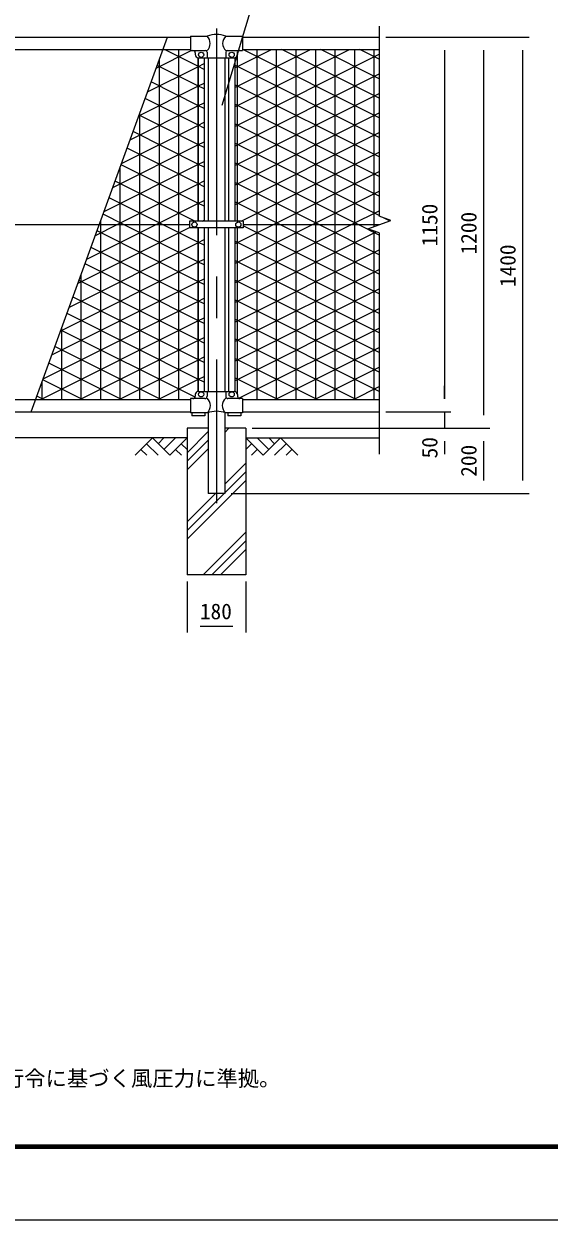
# Model space of a CAD drawing. Units: millimetres, scale not verified. Extents: x -4200 to 4200, y -2970 to 2970.
# Drawn here: x -1976 to -363, y -2970 to 700 of the extents above; entities that cross this region are included whole.
import ezdxf
from ezdxf.enums import TextEntityAlignment as Align

# ---------------------------------------------------------------- set-up
doc = ezdxf.new("R2010")
doc.units = ezdxf.units.MM
doc.header["$LTSCALE"] = 20
doc.linetypes.add('USER1', pattern=[50.8, 31.75, -6.35, 6.35, -6.35])
for name, color, linetype, lineweight in [('0-0_D-BMK', 2, 'USER1', 13), ('0-1_D-STR1', 1, 'Continuous', 18), ('0-2_D-STR-DIM', 7, 'Continuous', 9), ('0-3_0', 7, 'Continuous', 9), ('0-5_D-BGD', 7, 'Continuous', 9), ('0-6_D-STR4', 7, 'Continuous', 9), ('0-7_D-DCR-HCH', 7, 'Continuous', 9), ('0-8_D-STR3', 3, 'Continuous', 13), ('0-9_D-STR-TXT', 7, 'Continuous', 9), ('0-A_Defpoints', 8, 'Continuous', 18), ('0-C_D-TTL', 7, 'Continuous', 9)]:
    doc.layers.add(name, color=color, linetype=linetype, lineweight=lineweight)
doc.layers.add('0-4_D-TTL-TXT', color=7, linetype='Continuous')
doc.styles.add('ＭＳ ゴシック', font='')
doc.styles.get('ＭＳ ゴシック').set_extended_font_data('MS Gothic')

msp = doc.modelspace()

# ---------------------------------------------------------------- linework, layer by layer
at = {"layer": '0-0_D-BMK'}
msp.add_line((-1384.97, 686.86), (-1384.97, -770.21), dxfattribs=at)
at = {"layer": '0-1_D-STR1'}
for p, q in [((-3304.97, 659.79), (-1464.97, 659.79)), ((-1304.97, 659.79), (-884.97, 659.79)), ((-3304.97, 621.79), (-1464.97, 621.79)), ((-1410.37, 596.79), (-1410.37, 95.29)), ((-1359.57, 596.79), (-1359.57, 95.29)), ((-1304.97, 621.79), (-884.97, 621.79)), ((-1410.37, 74.29), (-1410.37, -427.21)), ((-1359.57, 74.29), (-1359.57, -427.21)), ((-3304.97, -452.21), (-1464.97, -452.21)), ((-1304.97, -452.21), (-884.97, -452.21)), ((-3304.97, -490.21), (-1464.97, -490.21)), ((-1410.37, -493.21), (-1410.37, -740.21)), ((-1359.57, -493.21), (-1359.57, -740.21)), ((-1304.97, -490.21), (-884.97, -490.21)), ((-1359.57, -740.21), (-1410.37, -740.21))]:
    msp.add_line(p, q, dxfattribs=at)
at = {"layer": '0-2_D-STR-DIM'}
for p, q in [((-884.97, 694.05), (-884.97, 110.45)), ((-864.97, 659.79), (-664.97, 659.79)), ((-864.97, 659.79), (-544.97, 659.79)), ((-864.97, 659.79), (-424.97, 659.79)), ((-684.97, 619.79), (-684.97, -450.21)), ((-564.97, 619.79), (-564.97, -500.21)), ((-444.97, 619.79), (-444.97, -700.21)), ((-849.74, 97.62), (-884.97, 110.45)), ((-920.21, 71.97), (-849.74, 97.62)), ((-884.97, 59.14), (-920.21, 71.97)), ((-884.97, 59.14), (-884.97, -620.21)), ((-684.97, -450.21), (-684.97, -410.21)), ((-864.97, -490.21), (-664.97, -490.21)), ((-864.97, -490.21), (-664.97, -490.21)), ((-684.97, -490.21), (-684.97, -540.21)), ((-1274.97, -540.21), (-664.97, -540.21)), ((-1274.97, -540.21), (-544.97, -540.21)), ((-1274.97, -540.21), (-544.97, -540.21)), ((-684.97, -580.21), (-684.97, -620.21)), ((-564.97, -580.21), (-564.97, -700.21)), ((-1339.57, -740.21), (-424.97, -740.21)), ((-1339.57, -740.21), (-544.97, -740.21)), ((-1474.97, -1010.21), (-1474.97, -1167.52)), ((-1294.97, -1010.21), (-1294.97, -1167.52)), ((-1434.97, -1147.52), (-1334.97, -1147.52))]:
    msp.add_line(p, q, dxfattribs=at)
at = {"layer": '0-3_0'}
for p, q in [((-1569.45, 565.07), (-1462, 618.79)), ((-1560, 84.79), (-1560, 591.04)), ((-1440, 95.29), (-1440, 596.8)), ((-1328.47, 565.56), (-1216, 621.79)), ((-1328.47, 505.56), (-1096, 621.79)), ((-1328.47, 445.56), (-976, 621.79)), ((-1328.47, 385.56), (-884.97, 607.31)), ((-1320, 95.29), (-1320, 614.92)), ((-884.97, 412.28), (-1304.01, 621.79)), ((-1260, 84.79), (-1260, 621.79)), ((-1200, 84.79), (-1200, 621.79)), ((-884.97, 472.28), (-1184.01, 621.79)), ((-1140, 84.79), (-1140, 621.79)), ((-1080, 84.79), (-1080, 621.79)), ((-884.97, 532.28), (-1064.01, 621.79)), ((-1020, 84.79), (-1020, 621.79)), ((-960, 84.79), (-960, 621.79)), ((-884.97, 592.28), (-944.01, 621.79)), ((-1596.15, 491.72), (-1441.47, 569.06)), ((-1441.47, 510.53), (-1566.54, 573.06)), ((-1441.47, 569.06), (-1422.47, 578.56)), ((-884.97, 352.28), (-1328.47, 574.03)), ((-1441.47, 450.53), (-1585.02, 522.3)), ((-1441.47, 509.06), (-1422.47, 518.56)), ((-1328.47, 325.56), (-884.97, 547.31)), ((-884.97, 292.28), (-1328.47, 514.03)), ((-1622.85, 418.37), (-1441.47, 509.06)), ((-1422.47, 501.03), (-1441.47, 510.53)), ((-1328.47, 265.56), (-884.97, 487.31)), ((-1649.54, 345.02), (-1441.47, 449.06)), ((-1441.47, 390.53), (-1603.49, 471.54)), ((-1441.47, 449.06), (-1422.47, 458.56)), ((-1422.47, 441.03), (-1441.47, 450.53)), ((-884.97, 232.28), (-1328.47, 454.03)), ((-1441.47, 330.53), (-1621.97, 420.78)), ((-1620, 84.79), (-1620, 426.19)), ((-1328.47, 205.56), (-884.97, 427.31)), ((-1676.24, 271.67), (-1441.47, 389.06)), ((-1441.47, 270.53), (-1640.45, 370.01)), ((-1441.47, 389.06), (-1422.47, 398.56)), ((-1422.47, 381.03), (-1441.47, 390.53)), ((-884.97, 172.28), (-1328.47, 394.03)), ((-1328.47, 145.56), (-884.97, 367.31)), ((-1441.47, 329.06), (-1422.47, 338.56)), ((-1422.47, 321.03), (-1441.47, 330.53)), ((-884.97, 112.28), (-1328.47, 334.03)), ((-1702.94, 198.33), (-1441.47, 329.06)), ((-1441.47, 210.53), (-1658.92, 319.25)), ((-1309, 95.29), (-884.97, 307.31)), ((-1729.63, 124.98), (-1441.47, 269.06)), ((-1680, 84.79), (-1680, 261.34)), ((-1441.47, 150.53), (-1677.4, 268.49)), ((-1441.47, 269.06), (-1422.47, 278.56)), ((-1422.47, 261.03), (-1441.47, 270.53)), ((-950.01, 84.79), (-1328.47, 274.03)), ((-1210, 84.79), (-884.97, 247.31)), ((-1451.01, 95.29), (-1695.87, 217.73)), ((-1690, 84.79), (-1441.47, 209.06)), ((-1441.47, 209.06), (-1422.47, 218.56)), ((-1422.47, 201.03), (-1441.47, 210.53)), ((-1070.01, 84.79), (-1328.47, 214.03)), ((-1090, 84.79), (-884.97, 187.31)), ((-1550.01, 84.79), (-1714.35, 166.96)), ((-1570, 84.79), (-1441.47, 149.06)), ((-1441.47, 149.06), (-1422.47, 158.56)), ((-1422.47, 141.03), (-1441.47, 150.53)), ((-1190.01, 84.79), (-1328.47, 154.03)), ((-1670.01, 84.79), (-1732.83, 116.2)), ((-970, 84.79), (-884.97, 127.31)), ((-1809.72, -95.07), (-1467.47, 76.06)), ((-1783.02, -21.72), (-1570, 84.79)), ((-1756.33, 51.63), (-1690, 84.79)), ((-1740, 84.79), (-1740, 96.49)), ((-1740, -452.21), (-1740, 84.79)), ((-1680, -452.21), (-1680, 84.79)), ((-1441.47, -29.47), (-1670.01, 84.79)), ((-1620, -452.21), (-1620, 84.79)), ((-1560, -452.21), (-1560, 84.79)), ((-1441.47, 30.53), (-1550.01, 84.79)), ((-1440, -427.21), (-1440, 74.29)), ((-1429, 95.29), (-1422.47, 98.56)), ((-1328.47, 25.56), (-1210, 84.79)), ((-1328.47, -34.44), (-1090, 84.79)), ((-1328.47, -94.44), (-970, 84.79)), ((-1320, -436.92), (-1320, 74.29)), ((-884.97, -127.72), (-1302.47, 81.03)), ((-1260, -452.21), (-1260, 84.79)), ((-1200, -452.21), (-1200, 84.79)), ((-884.97, -67.72), (-1190.01, 84.79)), ((-1140, -452.21), (-1140, 84.79)), ((-1080, -452.21), (-1080, 84.79)), ((-884.97, -7.72), (-1070.01, 84.79)), ((-1020, -452.21), (-1020, 84.79)), ((-960, -452.21), (-960, 84.79)), ((-884.97, 52.28), (-950.01, 84.79)), ((-853.16, 96.37), (-871.51, 105.55)), ((-1441.47, -89.47), (-1751.3, 65.44)), ((-1441.47, 29.06), (-1422.47, 38.56)), ((-1328.47, -154.44), (-894.42, 62.58)), ((-900, -452.21), (-900, 64.61)), ((-1836.42, -168.42), (-1441.47, 29.06)), ((-1441.47, -149.47), (-1769.78, 14.68)), ((-1422.47, 21.03), (-1441.47, 30.53)), ((-884.97, -187.72), (-1328.47, 34.03)), ((-1328.47, -214.44), (-884.97, 7.31)), ((-1863.11, -241.76), (-1441.47, -30.94)), ((-1441.47, -209.47), (-1788.25, -36.08)), ((-1441.47, -30.94), (-1422.47, -21.44)), ((-1422.47, -38.97), (-1441.47, -29.47)), ((-884.97, -247.72), (-1328.47, -25.97)), ((-1800, -452.21), (-1800, -68.36)), ((-1328.47, -274.44), (-884.97, -52.69)), ((-1889.81, -315.11), (-1441.47, -90.94)), ((-1441.47, -269.47), (-1806.73, -86.85)), ((-1441.47, -90.94), (-1422.47, -81.44)), ((-1422.47, -98.97), (-1441.47, -89.47)), ((-884.97, -307.72), (-1328.47, -85.97)), ((-1441.47, -329.47), (-1825.2, -137.61)), ((-1441.47, -150.94), (-1422.47, -141.44)), ((-1328.47, -334.44), (-884.97, -112.69)), ((-884.97, -367.72), (-1328.47, -145.97)), ((-1916.51, -388.46), (-1441.47, -150.94)), ((-1422.47, -158.97), (-1441.47, -149.47)), ((-1328.47, -394.44), (-884.97, -172.69)), ((-1924, -452.21), (-1441.47, -210.94)), ((-1441.47, -389.47), (-1843.68, -188.37)), ((-1441.47, -210.94), (-1422.47, -201.44)), ((-1422.47, -218.97), (-1441.47, -209.47)), ((-884.97, -427.72), (-1328.47, -205.97)), ((-1450.55, -444.93), (-1862.16, -239.13)), ((-1860, -452.21), (-1860, -233.21)), ((-1316.29, -448.35), (-884.97, -232.69)), ((-1556.01, -452.21), (-1880.63, -289.89)), ((-1804, -452.21), (-1441.47, -270.94)), ((-1441.47, -270.94), (-1422.47, -261.44)), ((-1422.47, -278.97), (-1441.47, -269.47)), ((-956.01, -452.21), (-1328.47, -265.97)), ((-1204, -452.21), (-884.97, -292.69)), ((-1441.47, -330.94), (-1422.47, -321.44)), ((-1422.47, -338.97), (-1441.47, -329.47)), ((-1076.01, -452.21), (-1328.47, -325.97)), ((-1676.01, -452.21), (-1899.11, -340.66)), ((-1684, -452.21), (-1441.47, -330.94)), ((-1084, -452.21), (-884.97, -352.69)), ((-1920, -452.21), (-1920, -398.06)), ((-1796.01, -452.21), (-1917.58, -391.42)), ((-1564, -452.21), (-1441.47, -390.94)), ((-1441.47, -390.94), (-1422.47, -381.44)), ((-1422.47, -398.97), (-1441.47, -389.47)), ((-1196.01, -452.21), (-1328.47, -385.97)), ((-964, -452.21), (-884.97, -412.69)), ((-1916.01, -452.21), (-1936.06, -442.18))]:
    msp.add_line(p, q, dxfattribs=at)
for points in [[(-1422.47, 561.03), (-1441.47, 570.53), (-1544.01, 621.79)], [(-1500, -452.21), (-1500, 84.79), (-1500, 621.79)], [(-900, 79.32), (-900, 84.79), (-900, 621.79)]]:
    msp.add_lwpolyline(points, dxfattribs=at)
at = {"layer": '0-5_D-BGD'}
for p, q in [((-1474.97, -570.21), (-3294.97, -570.21)), ((-1294.97, -570.21), (-884.97, -570.21))]:
    msp.add_line(p, q, dxfattribs=at)
at = {"layer": '0-6_D-STR4'}
for p, q in [((-1474.97, -540.21), (-1474.97, -990.21)), ((-1410.37, -540.21), (-1474.97, -540.21)), ((-1294.97, -540.21), (-1359.57, -540.21)), ((-1294.97, -540.21), (-1294.97, -990.21)), ((-1294.97, -990.21), (-1474.97, -990.21))]:
    msp.add_line(p, q, dxfattribs=at)
at = {"layer": '0-7_D-DCR-HCH'}
for p, q in [((-1359.57, -552.94), (-1346.84, -540.21)), ((-1581.4, -570.21), (-1634.61, -623.42)), ((-1581.4, -570.21), (-1528.19, -623.42)), ((-1563.66, -587.94), (-1545.92, -570.21)), ((-1545.92, -605.68), (-1510.45, -570.21)), ((-1528.19, -623.42), (-1474.97, -570.21)), ((-1474.97, -615.31), (-1410.37, -550.71)), ((-1474.97, -641.83), (-1410.37, -577.23)), ((-1241.76, -623.42), (-1294.97, -570.21)), ((-1224.03, -605.68), (-1259.5, -570.21)), ((-1188.55, -570.21), (-1241.76, -623.42)), ((-1206.2, -588.04), (-1224.03, -570.21)), ((-1188.55, -570.21), (-1135.34, -623.42)), ((-1616.87, -605.68), (-1599.05, -623.42)), ((-1599.14, -587.94), (-1563.5, -623.42)), ((-1510.45, -605.68), (-1492.63, -623.42)), ((-1492.71, -587.94), (-1474.97, -605.6)), ((-1474.97, -668.34), (-1410.37, -603.74)), ((-1277.24, -587.94), (-1294.97, -605.6)), ((-1259.5, -605.68), (-1277.32, -623.42)), ((-1170.81, -587.94), (-1206.45, -623.42)), ((-1153.08, -605.68), (-1170.89, -623.42)), ((-1359.57, -712.04), (-1294.97, -647.44)), ((-1359.57, -738.56), (-1294.97, -673.96)), ((-1474.97, -880.47), (-1294.97, -700.47)), ((-1474.97, -853.96), (-1361.22, -740.21)), ((-1474.97, -827.44), (-1387.74, -740.21)), ((-1425.61, -990.21), (-1294.97, -859.57)), ((-1399.09, -990.21), (-1294.97, -886.09)), ((-1372.58, -990.21), (-1294.97, -912.61))]:
    msp.add_line(p, q, dxfattribs=at)
at = {"layer": '0-8_D-STR3'}
for p, q in [((-1464.97, 662.79), (-1464.97, 618.79)), ((-1464.97, 662.79), (-1413.52, 662.79)), ((-1356.42, 662.79), (-1304.97, 662.79)), ((-1304.97, 662.79), (-1304.97, 618.79)), ((-1464.97, 618.79), (-1418.22, 618.79)), ((-1449.97, 611.79), (-1449.97, 606.79)), ((-1441.47, 596.79), (-1441.47, 95.29)), ((-1439.97, 596.79), (-1329.97, 596.79)), ((-1422.47, 596.79), (-1422.47, 95.29)), ((-1413.52, 614.09), (-1413.52, 596.79)), ((-1356.42, 614.09), (-1356.42, 596.79)), ((-1351.72, 618.79), (-1304.97, 618.79)), ((-1347.47, 596.79), (-1347.47, 95.29)), ((-1328.47, 596.79), (-1328.47, 95.29)), ((-1319.97, 611.79), (-1319.97, 606.79)), ((-3307.98, 84.79), (-1467.47, 84.79)), ((-1467.47, 95.29), (-1467.47, 74.29)), ((-1302.47, 95.29), (-1467.47, 95.29)), ((-1302.47, 74.29), (-1467.47, 74.29)), ((-1441.47, 74.29), (-1441.47, -427.32)), ((-1422.47, 74.29), (-1422.47, -427.21)), ((-1347.47, 74.29), (-1347.47, -427.21)), ((-1328.47, 74.29), (-1328.47, -427.32)), ((-1302.47, 95.29), (-1302.47, 74.29)), ((-1302.47, 84.79), (-884.97, 84.79)), ((-1449.97, -437.21), (-1449.97, -442.21)), ((-1439.97, -427.21), (-1329.97, -427.21)), ((-1413.52, -427.21), (-1413.52, -442.21)), ((-1356.42, -427.21), (-1356.42, -442.21)), ((-1319.97, -437.21), (-1319.97, -442.21)), ((-1464.97, -449.21), (-1464.97, -493.21)), ((-1420.52, -449.21), (-1464.97, -449.21)), ((-1304.97, -449.21), (-1349.42, -449.21)), ((-1304.97, -449.21), (-1304.97, -493.21)), ((-1413.52, -493.21), (-1464.97, -493.21)), ((-1459.97, -493.21), (-1459.97, -502.51)), ((-1419.97, -502.51), (-1459.97, -502.51)), ((-1419.97, -493.21), (-1419.97, -502.51)), ((-1304.97, -493.21), (-1356.42, -493.21)), ((-1349.97, -493.21), (-1349.97, -502.51)), ((-1309.97, -502.51), (-1349.97, -502.51)), ((-1309.97, -493.21), (-1309.97, -502.51))]:
    msp.add_line(p, q, dxfattribs=at)
for centre in [(-1431.97, 605.79), (-1337.97, 605.79), (-1452.47, 84.79), (-1317.47, 84.79), (-1431.97, -436.21), (-1337.97, -436.21)]:
    msp.add_circle(centre, 8, dxfattribs=at)
for centre, radius, start, end in [((-1384.97, 588.06), 80, 69.0916, 110.9084), ((-1434.78, 640.79), 30.59, 314.01503, 45.98497), ((-1335.17, 640.79), 30.59, 134.01503, 225.98497), ((-1456.97, 611.79), 7, 0, 90), ((-1439.97, 606.79), 10, 180, 270), ((-1418.22, 614.09), 4.7, 0, 90), ((-1351.72, 614.09), 4.7, 90, 180), ((-1329.97, 606.79), 10, 270, 0), ((-1312.97, 611.79), 7, 90, 180), ((-1439.97, -437.21), 10, 90, 180), ((-1329.97, -437.21), 10, 0, 90), ((-1456.97, -442.21), 7, 270, 0), ((-1420.52, -442.21), 7, 270, 0), ((-1432.65, -470.77), 29.48, 310.4464, 49.5536), ((-1337.3, -470.77), 29.48, 130.4464, 229.5536), ((-1349.42, -442.21), 7, 180, 270), ((-1312.97, -442.21), 7, 180, 270), ((-1384.97, -573.69), 85.4, 70.46947, 109.53053)]:
    msp.add_arc(centre, radius, start, end, dxfattribs=at)
at = {"layer": '0-9_D-STR-TXT'}
msp.add_lwpolyline([(-729.36, 807.79), (-1261.02, 807.79), (-1368.3, 450.18)], dxfattribs=at)
at = {"layer": '0-A_Defpoints'}
msp.add_line((-1953.54, -490.21), (-1534.97, 659.79), dxfattribs=at)
at = {"layer": '0-C_D-TTL', "color": 2, "lineweight": 18}
msp.add_lwpolyline([(-4200, 2969.79), (4200, 2969.79), (4200, -2970.21), (-4200, -2970.21)], close=True, dxfattribs=at)
at = {"layer": '0-C_D-TTL'}
for points in [[(-3930, 2749.79), (3930, 2749.79), (3930, -2750.21), (-3930, -2750.21)], [(-3927.5, 2747.29), (3927.5, 2747.29), (3927.5, -2747.71), (-3927.5, -2747.71)], [(-3925, 2744.79), (3925, 2744.79), (3925, -2745.21), (-3925, -2745.21)], [(-3922.5, 2742.29), (3922.5, 2742.29), (3922.5, -2742.71), (-3922.5, -2742.71)], [(-3920, 2739.79), (3920, 2739.79), (3920, -2740.21), (-3920, -2740.21)]]:
    msp.add_lwpolyline(points, close=True, dxfattribs=at)

# ---------------------------------------------------------------- texts
at = {"layer": '0-2_D-STR-DIM', "style": 'ＭＳ ゴシック'}
for s, p in [('1150', (-691.72, 17.89)), ('1200', (-571.72, -7.11)), ('1400', (-451.72, -107.11)), ('50', (-691.72, -632.83)), ('200', (-571.72, -689.21))]:
    msp.add_text(s, height=48.09, rotation=90, dxfattribs=at).set_placement(p, align=Align.BOTTOM_LEFT)
msp.add_text('180', height=48.09, dxfattribs=at).set_placement((-1435.62, -1140.77), align=Align.BOTTOM_LEFT)
at = {"layer": '0-4_D-TTL-TXT', "style": 'ＭＳ ゴシック'}
msp.add_text('（設計条件）風荷重：昭和57年改正 建築基準法・同施行令に基づく風圧力に準拠。', height=48.09, dxfattribs=at).set_placement((-3647.74, -2573.81), align=Align.BOTTOM_LEFT)

doc.saveas('drawing.dxf')
